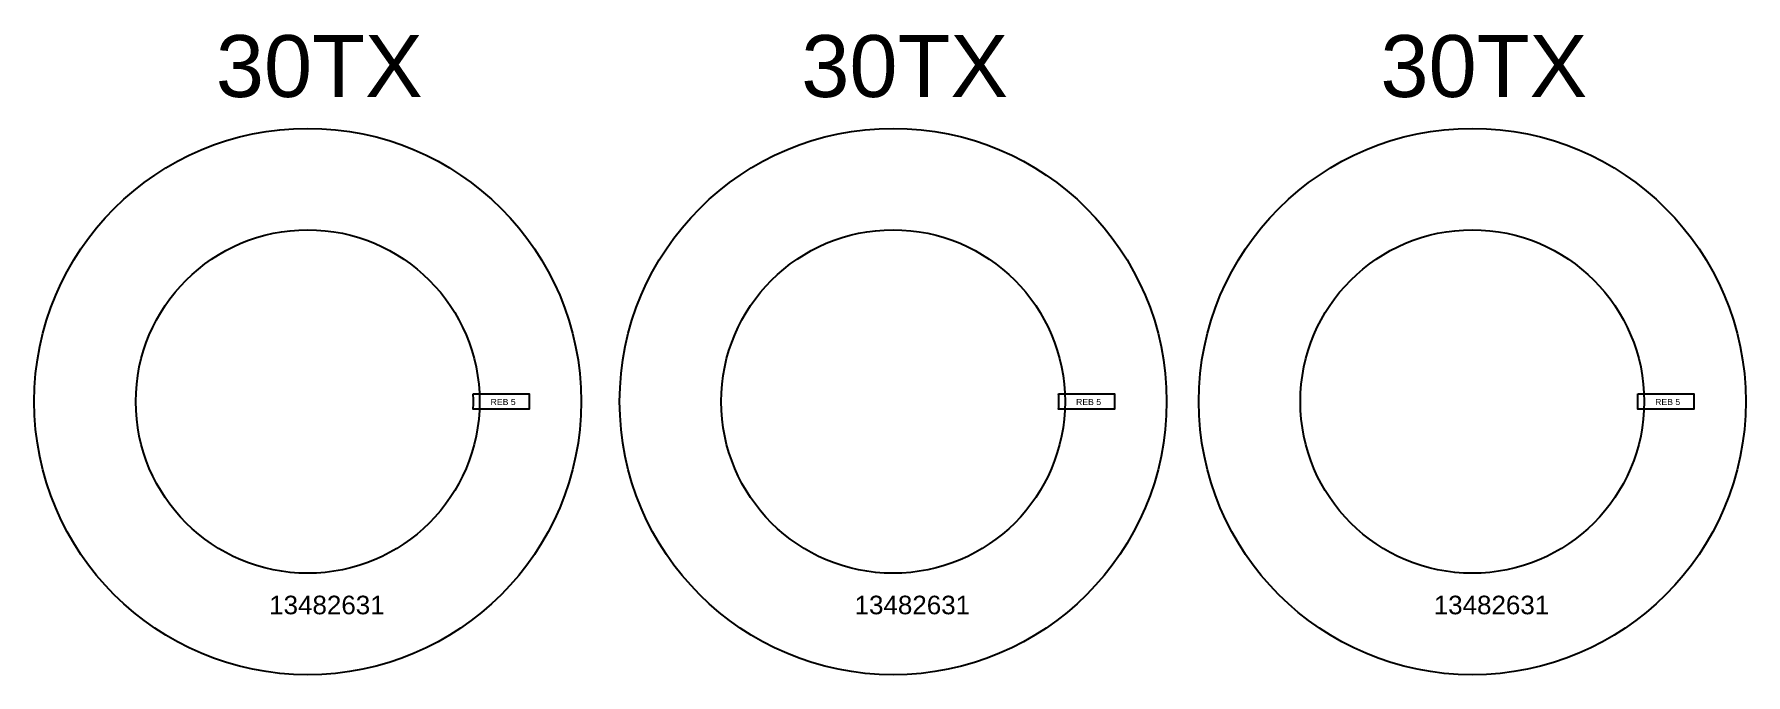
# Model space of a CAD drawing. Header units: millimetres. Extents: x 1416 to 4179, y 61 to 1096.
import ezdxf

# ---------------------------------------------------------------- set-up
doc = ezdxf.new("R2010")
doc.units = ezdxf.units.MM
for name, color, linetype in [('13482631', 7, 'Continuous'), ('Rebaixo', 6, 'Continuous'), ('Texto', 3, 'Continuous')]:
    doc.layers.add(name, color=color, linetype=linetype)
doc.styles.get("Standard").update_dxf_attribs({"font": 'arial.ttf'})

msp = doc.modelspace()

# ---------------------------------------------------------------- linework, layer by layer
at = {"layer": '13482631', "color": 6}
for centre, radius in [((1857.3, 502.8), 441.5), ((2802.4, 502.8), 441.5), ((3737.3, 502.8), 441.5), ((1857.3, 502.8), 277.5), ((2802.4, 502.8), 277.5), ((3737.3, 502.8), 277.5)]:
    msp.add_circle(centre, radius, dxfattribs=at)
at = {"layer": 'Rebaixo', "color": 6}
for points in [[(2124.5, 515.3), (2214.8, 515.3), (2214.8, 490.3), (2124.5, 490.3, 0.023377)], [(3069.6, 515.3), (3159.9, 515.3), (3159.9, 490.3), (3069.6, 490.3, 0.023377)], [(4004.5, 515.3), (4094.8, 515.3), (4094.8, 490.3), (4004.5, 490.3, 0.023377)]]:
    msp.add_lwpolyline(points, format="xyb", close=True, dxfattribs=at)

# ---------------------------------------------------------------- texts
at = {"color": 6, "char_height": 100, "attachment_point": 1}
for insert in [(1356.3, 1094.9), (2301.4, 1094.9), (3236.3, 1094.9)]:
    msp.add_mtext_dynamic_manual_height_columns('{\\W9.089912; }30TX', width=1032.764, gutter_width=12.5, heights=[0], dxfattribs=dict(at, insert=insert))
at = {"layer": 'Rebaixo', "color": 6, "char_height": 10, "attachment_point": 1}
for insert in [(2144.6, 507.2), (3089.7, 507.2), (4024.6, 507.2)]:
    msp.add_mtext_dynamic_manual_height_columns('{\\W2.065401; }REB 5', width=54.751, gutter_width=12.5, heights=[0], dxfattribs=dict(at, insert=insert))
at = {"layer": 'Texto', "color": 6, "char_height": 30, "attachment_point": 1}
for insert in [(1756.8, 189.1), (2701.9, 189.1), (3636.8, 189.1)]:
    msp.add_mtext_dynamic_manual_height_columns('{\\W3.286382; }13482631', width=250.742, gutter_width=12.5, heights=[0], dxfattribs=dict(at, insert=insert))

doc.saveas('drawing.dxf')
